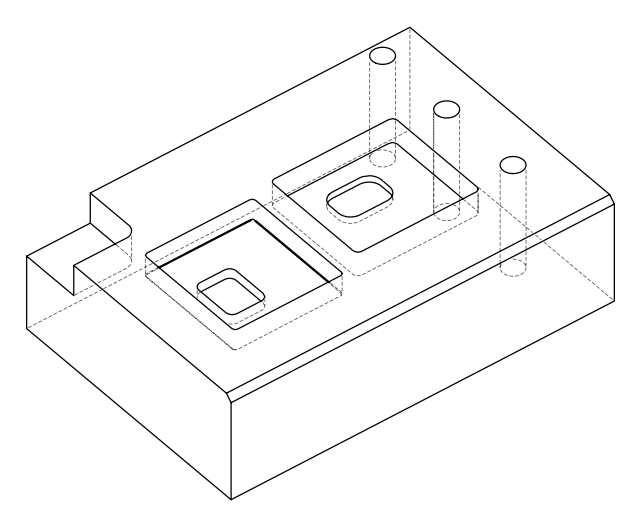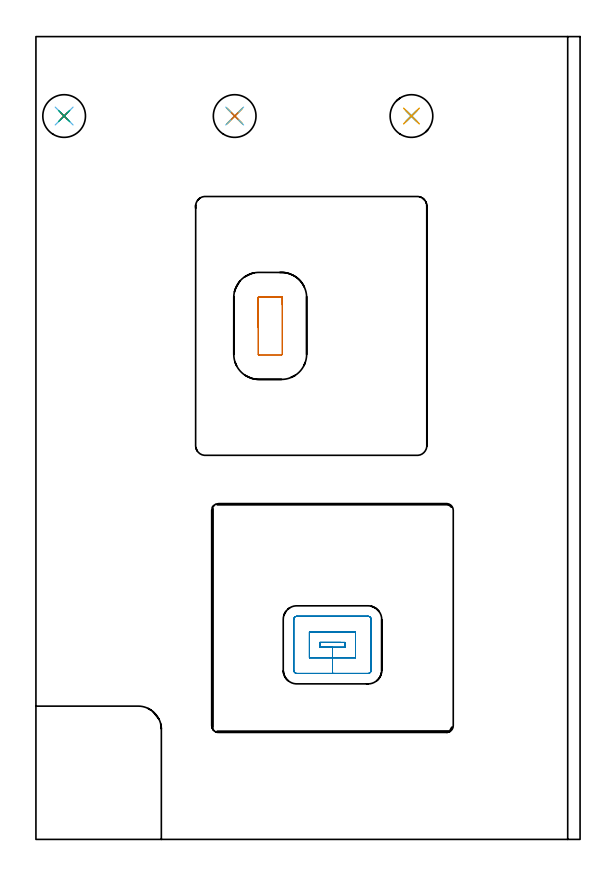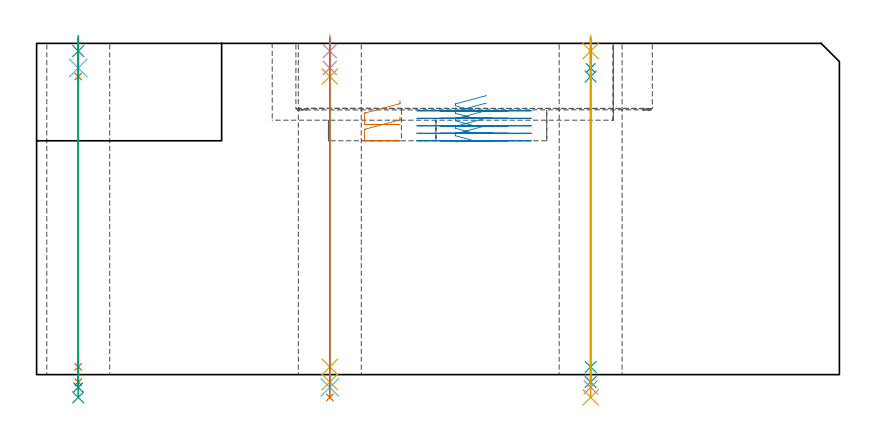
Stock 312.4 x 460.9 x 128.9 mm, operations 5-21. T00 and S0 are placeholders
(PLAN: 21 operations, 18 tool changes, 305.8 min)
(1 AREA_MILL | FG_CHAMFER_SURFACE | UGT0205_001 | 11.25 min | 11617 mm3)
(2 MILL_CORNER_NOTCH_RECTANGULAR | CORNER_NOTCH_RECTANGULAR | UGT0201_094 | Follow Part, ap 5, ae 75% | 8.51 min | 207314 mm3)
(3 MILL_RECTANGULAR_POCKET | POCKET_RECTANGULAR_STRAIGHT | NXT0201_013 | Follow Part, ap 2.5, ae 75% | 63.58 min | 588818 mm3)
(4 MILL_RECTANGULAR_POCKET_1 | POCKET_RECTANGULAR_STRAIGHT_1 | UGT0201_084 | Follow Part, ap 1.5, ae 75% | 213.1 min | 471555 mm3)
(5 MILL_RECTANGULAR_POCKET_2 | POCKET_RECTANGULAR_STRAIGHT_2 | UGT0201_006 | Follow Part, ap 7, ae 75% | 0.68 min | 19132 mm3)
(6 MILL_RECTANGULAR_POCKET_3 | POCKET_RECTANGULAR_STRAIGHT_3 | NXT0201_011 | Follow Part, ap 3, ae 75% | 3.32 min | 29750 mm3)
(7 SPOT_DRILL | STEP1HOLE | NXT0321_9005460120000 | 0.05 min | 232 mm3)
(8 SPOT_DRILL_1 | STEP1HOLE_1 | NXT0321_9005460120000 | 0.05 min | 163 mm3)
(9 SPOT_DRILL_2 | STEP1HOLE_2 | NXT0321_9005460120000 | 0.05 min | 185 mm3)
(10 DRILL_BLIND_HOLE_INTO_CENTER | STEP1HOLE | NXT0301_035 | 0.05 min | 105 mm3)
(11 GUN_DRILL_THROUGH_HOLE | STEP1HOLE | UGT0307_002 | 0.58 min | 3390 mm3)
(12 SPADE_DRILL_TO_ENLARGE_THROUGH_HOLE | STEP1HOLE | UGT0306_006 | 0.55 min | 20559 mm3)
(13 DRILL_TO_ENLARGE_THROUGH_HOLE | STEP1HOLE | UGT0301_058 | 0.56 min | 36397 mm3)
(14 DRILL_BLIND_HOLE_INTO_CENTER_1 | STEP1HOLE_1 | NXT0301_035 | 0.05 min | 194 mm3)
(15 GUN_DRILL_THROUGH_HOLE_1 | STEP1HOLE_1 | UGT0307_002 | 0.58 min | 3334 mm3)
(16 SPADE_DRILL_TO_ENLARGE_THROUGH_HOLE_1 | STEP1HOLE_1 | UGT0306_006 | 0.55 min | 20591 mm3)
(17 DRILL_TO_ENLARGE_THROUGH_HOLE_1 | STEP1HOLE_1 | UGT0301_058 | 0.56 min | 36386 mm3)
(18 DRILL_BLIND_HOLE_INTO_CENTER_2 | STEP1HOLE_2 | NXT0301_035 | 0.05 min | 210 mm3)
(19 GUN_DRILL_THROUGH_HOLE_2 | STEP1HOLE_2 | UGT0307_002 | 0.58 min | 3381 mm3)
(20 SPADE_DRILL_TO_ENLARGE_THROUGH_HOLE_2 | STEP1HOLE_2 | UGT0306_006 | 0.55 min | 20522 mm3)
(21 DRILL_TO_ENLARGE_THROUGH_HOLE_2 | STEP1HOLE_2 | UGT0301_058 | 0.56 min | 36447 mm3)
(TOOL UGT0205_001 | Chamfer Mill 20 x 3 x 45 deg. | D20 FL50 Z2)
(TOOL UGT0201_094 | End mill 20 mm | D20 FL38 Z4)
(TOOL NXT0201_013 | ENDMILL 10mm | D10 FL30 Z4)
(TOOL UGT0201_084 | End mill 6 mm | D6 R1 FL30 Z4)
(TOOL UGT0201_006 | End Mill 28 mm | D28 FL25 Z2)
(TOOL NXT0201_011 | ENDMILL 12mm [2P460-1200-NA 1630] | D12 FL38 Z6)
(TOOL NXT0321_9005460120000 | NC Spot Drill, 142deg, 12mm, Carbide, Uncoated | D12 PA142 FL30 Z2)
(TOOL NXT0301_035 | Carbide Drill 6.4mm [860.1-0640-032A1-MM 2214] | D6.4 PA140 FL53 Z2)
(TOOL UGT0307_002 | Gun Drill 6 mm | D6 PA130 FL24 Z1)
(TOOL UGT0306_006 | Spade Drill 15.5mm | D15.5 PA132 FL10 Z2)
(TOOL UGT0301_058 | Twist Drill 24.5 mm | D24.5 PA118 FL160 Z2)
(OP 5 MILL_RECTANGULAR_POCKET_2)
G17 G21 G94 G90
T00 M6
G54
G17 G0 G90 X141.4 Y306.894 S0 M3
G43 Z138.9 H0
Z106.633
G94 G1 Y311.1 Z105.506 F250.
Y311.163 Z105.489
X141.34 Y311.321 Z105.444
X141.221 Y311.44 Z105.399
X141.063 Y311.5 Z105.354
X127.937 Z101.837
X127.779 Y311.44 Z101.791
X127.66 Y311.321 Z101.746
X127.6 Y311.163 Z101.701
Y311.1 Z101.684
Y294.8 Z97.317
Y278.5 F500.
G3 X128. Y278.1 R0.4
G1 X141.
G3 X141.4 Y278.5 R0.4
G1 Y311.1
G3 X141. Y311.5 R0.4
G1 X128.
G3 X127.6 Y311.1 R0.4
G1 Y294.8
Y293.8
G0 X141.4 Y306.894 Z100.317
G1 Y311.1 Z99.19 F250.
Y311.163 Z99.173
X141.34 Y311.321 Z99.127
X141.221 Y311.44 Z99.082
X141.063 Y311.5 Z99.037
X127.937 Z95.52
X127.779 Y311.44 Z95.475
X127.66 Y311.321 Z95.43
X127.6 Y311.163 Z95.385
Y311.1 Z95.368
Y294.8 Z91.
Y278.5 F500.
G3 X128. Y278.1 R0.4
G1 X141.
G3 X141.4 Y278.5 R0.4
G1 Y311.1
G3 X141. Y311.5 R0.4
G1 X128.
G3 X127.6 Y311.1 R0.4
G1 Y294.8
Y293.8
G0 Z138.9
M5
M2
(OP 6 MILL_RECTANGULAR_POCKET_3)
G17 G21 G94 G90
T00 M6
G54
G17 G0 G90 X175.026 Y113.1 S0 M3
G43 Z138.9 H1
Z108.577
G94 G1 X163. Z105.354 F250.
Y110.3 Z104.604
X170.25 Z102.662
X177.5 F500.
Y113.1
X163.
Y110.3
X170.25
Y104.3
X183.5
Y119.1
X157.
Y104.3
X170.25
Y95.3
X190.7
G3 X192.5 Y97.1 R1.8
G1 Y126.3
G3 X190.7 Y128.1 R1.8
G1 X149.8
G3 X148. Y126.3 R1.8
G1 Y97.1
G3 X149.8 Y95.3 R1.8
G1 X170.25
X171.25
G0 X175.026 Y113.1 Z105.662
G1 X163. Z102.439 F250.
Y110.3 Z101.689
X170.25 Z99.746
X177.5 F500.
Y113.1
X163.
Y110.3
X170.25
Y104.3
X183.5
Y119.1
X157.
Y104.3
X170.25
Y95.3
X190.7
G3 X192.5 Y97.1 R1.8
G1 Y126.3
G3 X190.7 Y128.1 R1.8
G1 X149.8
G3 X148. Y126.3 R1.8
G1 Y97.1
G3 X149.8 Y95.3 R1.8
G1 X170.25
X171.25
G0 X175.026 Y113.1 Z102.746
G1 X163. Z99.524 F250.
Y110.3 Z98.773
X170.25 Z96.831
X177.5 F500.
Y113.1
X163.
Y110.3
X170.25
Y104.3
X183.5
Y119.1
X157.
Y104.3
X170.25
Y95.3
X190.7
G3 X192.5 Y97.1 R1.8
G1 Y126.3
G3 X190.7 Y128.1 R1.8
G1 X149.8
G3 X148. Y126.3 R1.8
G1 Y97.1
G3 X149.8 Y95.3 R1.8
G1 X170.25
X171.25
G0 X175.026 Y113.1 Z99.831
G1 X163. Z96.608 F250.
Y110.3 Z95.858
X170.25 Z93.915
X177.5 F500.
Y113.1
X163.
Y110.3
X170.25
Y104.3
X183.5
Y119.1
X157.
Y104.3
X170.25
Y95.3
X190.7
G3 X192.5 Y97.1 R1.8
G1 Y126.3
G3 X190.7 Y128.1 R1.8
G1 X149.8
G3 X148. Y126.3 R1.8
G1 Y97.1
G3 X149.8 Y95.3 R1.8
G1 X170.25
X171.25
G0 X175.026 Y113.1 Z96.915
G1 X163. Z93.693 F250.
Y110.3 Z92.943
X170.25 Z91.
X177.5 F500.
Y113.1
X163.
Y110.3
X170.25
Y104.3
X183.5
Y119.1
X157.
Y104.3
X170.25
Y95.3
X190.7
G3 X192.5 Y97.1 R1.8
G1 Y126.3
G3 X190.7 Y128.1 R1.8
G1 X149.8
G3 X148. Y126.3 R1.8
G1 Y97.1
G3 X149.8 Y95.3 R1.8
G1 X170.25
X171.25
G0 Z138.9
M5
M2
(OP 7 SPOT_DRILL)
G17 G21 G94 G90
T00 M6
G54
G17 G0 G90 X16.2 Y415.3 S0 M3
G43 Z138.9 H0
G94 G81 G98 Z125.9 F250. R131.9
G80
M5
M2
(OP 8 SPOT_DRILL_1)
G17 G21 G94 G90
T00 M6
G54
G17 G0 G90 X114.1 Y415.3 S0 M3
G43 Z138.9 H0
G94 G81 G98 Z125.9 F250. R131.9
G80
M5
M2
(OP 9 SPOT_DRILL_2)
G17 G21 G94 G90
T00 M6
G54
G17 G0 G90 X215.6 Y415.3 S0 M3
G43 Z138.9 H0
G94 G81 G98 Z125.9 F250. R131.9
G80
M5
M2
(OP 10 DRILL_BLIND_HOLE_INTO_CENTER)
G17 G21 G94 G90
T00 M6
G54
G17 G0 G90 X16.2 Y415.3 S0 M3
G43 Z138.9 H1
G94 G81 G98 Z119.3 F250. R130.9
G80
M5
M2
(OP 11 GUN_DRILL_THROUGH_HOLE)
G17 G21 G94 G90
T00 M6
G54
G17 G0 G90 X16.2 Y415.3 M8
G43 Z138.9 H0
Z126.272
S716 M3
G94 G1 Z115.993 F125. M26
G4 X.084
Z3. F250.
G4 X.084
Z-2.899 F125.
G4 X.084
M5
M9
G0 Z126.272
Z138.9
M2
(OP 12 SPADE_DRILL_TO_ENLARGE_THROUGH_HOLE)
G17 G21 G94 G90
T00 M6
G54
G17 G0 G90 X16.2 Y415.3 S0 M3
G43 Z138.9 H0
G94 G73 G98 Z-4.951 F250. Q14.872 R130.9
G80
M5
M2
(OP 13 DRILL_TO_ENLARGE_THROUGH_HOLE)
G17 G21 G94 G90
T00 M6
G54
G17 G0 G90 X16.2 Y415.3 S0 M3
G43 Z138.9 H0
G94 G73 G98 Z-8.861 F250. Q22.96 R130.9
G80
M5
M2
(OP 14 DRILL_BLIND_HOLE_INTO_CENTER_1)
G17 G21 G94 G90
T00 M6
G54
G17 G0 G90 X114.1 Y415.3 S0 M3
G43 Z138.9 H1
G94 G81 G98 Z119.3 F250. R130.9
G80
M5
M2
(OP 15 GUN_DRILL_THROUGH_HOLE_1)
G17 G21 G94 G90
T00 M6
G54
G17 G0 G90 X114.1 Y415.3 M8
G43 Z138.9 H0
Z126.272
S716 M3
G94 G1 Z115.993 F125. M26
G4 X.084
Z3. F250.
G4 X.084
Z-2.899 F125.
G4 X.084
M5
M9
G0 Z126.272
Z138.9
M2
(OP 16 SPADE_DRILL_TO_ENLARGE_THROUGH_HOLE_1)
G17 G21 G94 G90
T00 M6
G54
G17 G0 G90 X114.1 Y415.3 S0 M3
G43 Z138.9 H0
G94 G73 G98 Z-4.951 F250. Q14.872 R130.9
G80
M5
M2
(OP 17 DRILL_TO_ENLARGE_THROUGH_HOLE_1)
G17 G21 G94 G90
T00 M6
G54
G17 G0 G90 X114.1 Y415.3 S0 M3
G43 Z138.9 H0
G94 G73 G98 Z-8.861 F250. Q22.96 R130.9
G80
M5
M2
(OP 18 DRILL_BLIND_HOLE_INTO_CENTER_2)
G17 G21 G94 G90
T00 M6
G54
G17 G0 G90 X215.6 Y415.3 S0 M3
G43 Z138.9 H1
G94 G81 G98 Z119.3 F250. R130.9
G80
M5
M2
(OP 19 GUN_DRILL_THROUGH_HOLE_2)
G17 G21 G94 G90
T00 M6
G54
G17 G0 G90 X215.6 Y415.3 M8
G43 Z138.9 H0
Z126.272
S716 M3
G94 G1 Z115.993 F125. M26
G4 X.084
Z3. F250.
G4 X.084
Z-2.899 F125.
G4 X.084
M5
M9
G0 Z126.272
Z138.9
M2
(OP 20 SPADE_DRILL_TO_ENLARGE_THROUGH_HOLE_2)
G17 G21 G94 G90
T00 M6
G54
G17 G0 G90 X215.6 Y415.3 S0 M3
G43 Z138.9 H0
G94 G73 G98 Z-4.951 F250. Q14.872 R130.9
G80
M5
M2
(OP 21 DRILL_TO_ENLARGE_THROUGH_HOLE_2)
G17 G21 G94 G90
T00 M6
G54
G17 G0 G90 X215.6 Y415.3 S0 M3
G43 Z138.9 H0
G94 G73 G98 Z-8.861 F250. Q22.96 R130.9
G80
M5
M2
